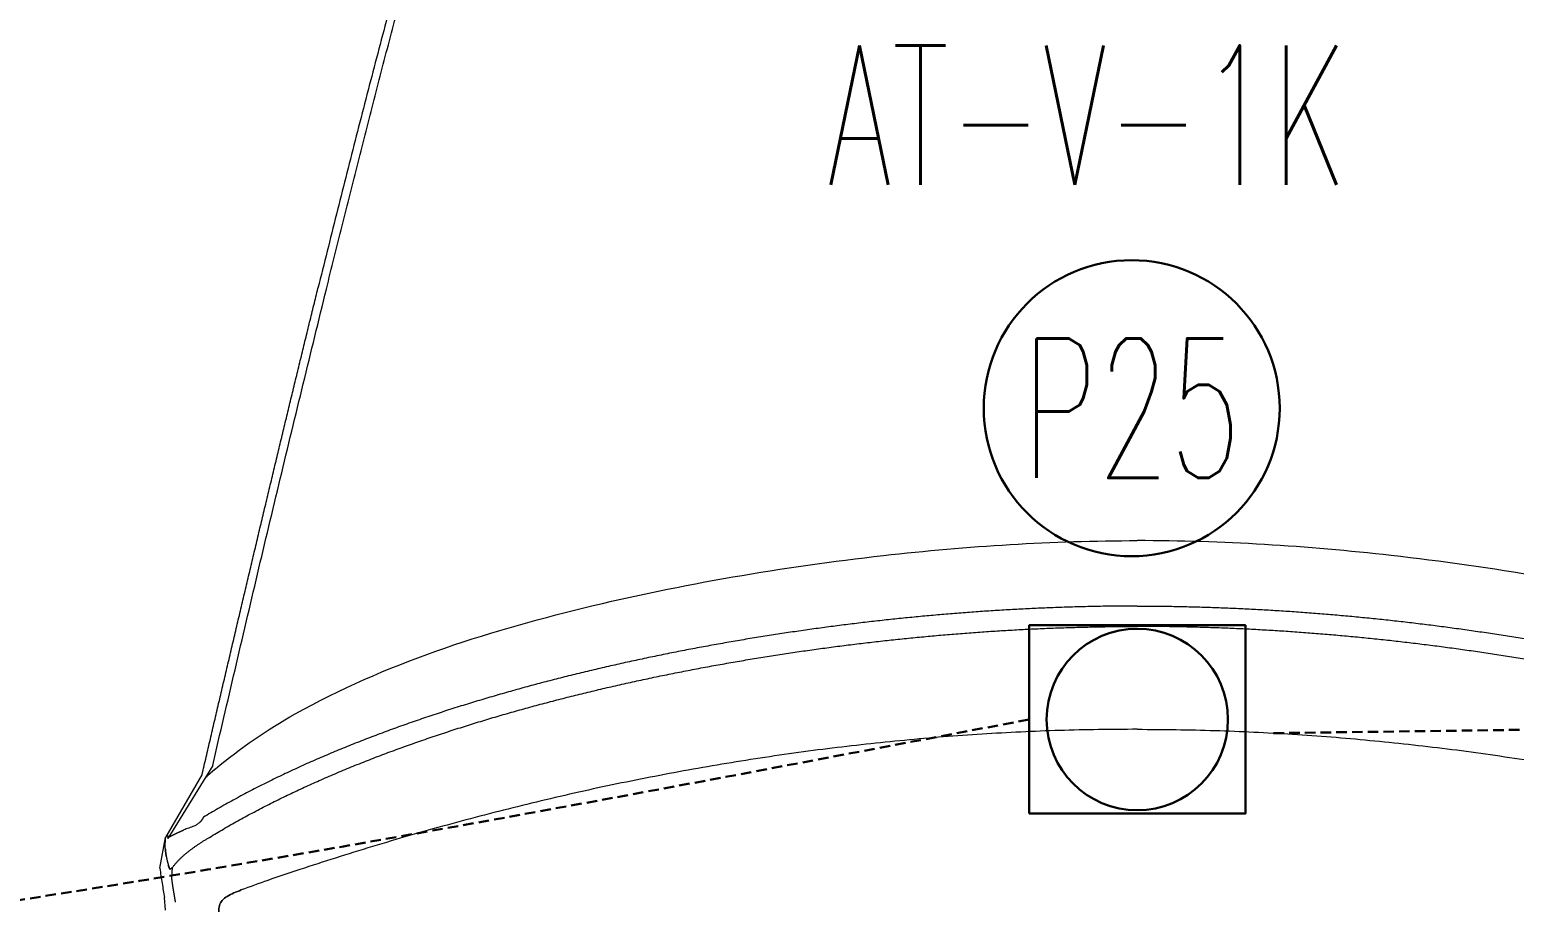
# Model space of a CAD drawing. Extents: x -1439 to 34962, y -872 to 8330.
# Drawn here: x 18180.3 to 18286.8, y 775.2 to 837.7 of the extents above; entities that cross this region are included whole.
import ezdxf
from ezdxf.enums import TextEntityAlignment as Align

# ---------------------------------------------------------------- set-up
doc = ezdxf.new("R2010")
doc.units = 0
doc.linetypes.add('HIDDEN', pattern=[0.375, 0.25, -0.125])
doc.layers.get('0').update_dxf_attribs({"color": 9, "lineweight": 9})
for name, color, linetype, lineweight in [('04', 9, 'Continuous', 9), ('E-KABLO', 7, 'Continuous', 30), ('E-KUVVET', 7, 'Continuous', 30), ('E-YAZI', 7, 'Continuous', 30)]:
    doc.layers.add(name, color=color, linetype=linetype, lineweight=lineweight)
doc.styles.add('E-YAZI', font='txttw.shx')

# ---------------------------------------------------------------- blocks, each defined once
blk = doc.blocks.new('p-araba-polo')
at = {"extrusion": (0, 0, -1)}
for p, q in [((1.033, 0.6629), (1.0852, 0.695)), ((1.0841, 0.6962), (1.0396, 0.6705)), ((1.1066, 0.7007), (1.0845, 0.6967)), ((1.1073, 0.6936), (1.1062, 0.6918)), ((1.1134, 0.6923), (1.1062, 0.6918)), ((1.1134, 0.6923), (1.1134, 0.6923)), ((1.1367, 0.6968), (1.1276, 0.6974))]:
    blk.add_line(p, q, dxfattribs=at)
for points, degree in [([(1.0847, 0.695), (1.0835, 0.6928), (1.0823, 0.6906), (1.0812, 0.6883), (1.0802, 0.686), (1.0792, 0.6836)], 5), ([(1.0819, 0.692), (1.0819, 0.692), (1.0819, 0.692), (1.0819, 0.6919)], 3), ([(1.0835, 0.6949), (1.0837, 0.6952), (1.0838, 0.6954), (1.0839, 0.6957), (1.084, 0.6959), (1.0841, 0.6962)], 5), ([(1.0852, 0.695), (1.0851, 0.695), (1.085, 0.695), (1.0849, 0.695), (1.0848, 0.695), (1.0846, 0.695)], 5), ([(1.0847, 0.695), (1.0849, 0.695), (1.085, 0.695), (1.0852, 0.695)], 3), ([(1.0856, 0.6968), (1.0855, 0.6968), (1.0854, 0.6968), (1.0853, 0.6968)], 3), ([(1.0895, 0.6969), (1.0887, 0.6969), (1.088, 0.6968), (1.0872, 0.6968), (1.0864, 0.6968), (1.0856, 0.6968)], 5), ([(1.0904, 0.6969), (1.0901, 0.6969), (1.0898, 0.6969), (1.0895, 0.6969)], 3), ([(1.093, 0.6968), (1.0935, 0.6968), (1.094, 0.6968), (1.0944, 0.6967), (1.0949, 0.6967), (1.0954, 0.6966)], 5), ([(1.0954, 0.6966), (1.0957, 0.6966), (1.0959, 0.6965), (1.0962, 0.6965), (1.0964, 0.6965), (1.0967, 0.6964)], 5), ([(1.0967, 0.6964), (1.0963, 0.6965), (1.0958, 0.6965), (1.0954, 0.6966)], 3), ([(1.0967, 0.6964), (1.0969, 0.6964), (1.0972, 0.6963), (1.0974, 0.6963), (1.0977, 0.6962), (1.0979, 0.6962)], 5), ([(1.0979, 0.6962), (1.0975, 0.6963), (1.0971, 0.6963), (1.0967, 0.6964)], 3), ([(1.0979, 0.6962), (1.0992, 0.696), (1.1005, 0.6957), (1.1018, 0.6955), (1.103, 0.6951), (1.1043, 0.6947)], 5), ([(1.1043, 0.6947), (1.1046, 0.6947), (1.1048, 0.6946), (1.1051, 0.6945), (1.1054, 0.6944), (1.1056, 0.6943)], 5), ([(1.1056, 0.6943), (1.1052, 0.6945), (1.1048, 0.6946), (1.1043, 0.6947)], 3), ([(1.1056, 0.6943), (1.1057, 0.6943), (1.1058, 0.6942), (1.1059, 0.6942), (1.1059, 0.6942), (1.106, 0.6942)], 5), ([(1.106, 0.6942), (1.1059, 0.6942), (1.1057, 0.6943), (1.1056, 0.6943)], 3), ([(1.106, 0.6942), (1.1063, 0.6941), (1.1065, 0.694), (1.1067, 0.6939), (1.107, 0.6938), (1.1073, 0.6936)], 5), ([(1.106, 0.6942), (1.106, 0.6942), (1.106, 0.6942), (1.106, 0.6942)], 3), ([(1.1062, 0.6922), (1.1062, 0.6921), (1.1062, 0.6921), (1.1062, 0.692), (1.1062, 0.692), (1.1062, 0.6919)], 5), ([(1.1062, 0.6922), (1.1062, 0.6921), (1.1062, 0.6921), (1.1062, 0.692), (1.1062, 0.692), (1.1062, 0.6919)], 5), ([(1.1062, 0.6919), (1.1062, 0.6919), (1.1062, 0.6919), (1.1062, 0.6919), (1.1062, 0.6919), (1.1062, 0.6919)], 5), ([(1.1062, 0.6919), (1.1062, 0.6919), (1.1062, 0.6919), (1.1062, 0.6919)], 3), ([(1.1073, 0.6936), (1.1073, 0.6935), (1.1074, 0.6935), (1.1074, 0.6934), (1.1074, 0.6934), (1.1075, 0.6933)], 5), ([(1.131, 0.6895), (1.1285, 0.6899), (1.126, 0.6904), (1.1235, 0.6908), (1.121, 0.6912), (1.1184, 0.6916), (1.1159, 0.6919), (1.1134, 0.6923)], 7), ([(1.0853, 0.6665), (1.0897, 0.6737), (1.0944, 0.6806), (1.0995, 0.687), (1.1062, 0.6918)], 4), ([(1.07, 0.6707), (1.07, 0.6707), (1.07, 0.6707), (1.07, 0.6707), (1.07, 0.6707), (1.07, 0.6707)], 5), ([(1.07, 0.6707), (1.07, 0.6707), (1.07, 0.6707), (1.07, 0.6707), (1.07, 0.6707), (1.07, 0.6707)], 5), ([(1.0701, 0.6696), (1.0708, 0.6699), (1.0714, 0.6703), (1.0721, 0.6707), (1.0728, 0.6713), (1.0733, 0.6717), (1.0739, 0.6723)], 6), ([(1.0396, 0.6705), (0.9891, 0.6588), (0.9388, 0.647), (0.8888, 0.6352), (0.839, 0.6234), (0.7894, 0.6115), (0.7401, 0.5995), (0.6909, 0.5874)], 7), ([(0.9187, 0), (0.9187, 0.0992), (0.9262, 0.1979), (0.9398, 0.2961), (0.9595, 0.3936), (0.9846, 0.4892), (1.0189, 0.5845), (1.0701, 0.6696)], 7), ([(1.0853, 0.6665), (1.0348, 0.5843), (0.9999, 0.4894), (0.9745, 0.3944), (0.9546, 0.2963), (0.9409, 0.1982), (0.9333, 0.099), (0.9333, 0)], 7), ([(1.0354, 0.6609), (1.0204, 0.6432), (1.0073, 0.6239), (0.996, 0.6037)], 3), ([(1.0419, 0.6684), (1.0406, 0.6669), (1.0392, 0.6654), (1.0379, 0.6639), (1.0366, 0.6624), (1.0354, 0.6609)], 5), ([(1.0354, 0.6609), (1.0366, 0.6624), (1.0379, 0.6639), (1.0392, 0.6654), (1.0406, 0.6669), (1.0419, 0.6684)], 5), ([(1.0412, 0.6668), (1.0411, 0.6669), (1.041, 0.667), (1.0408, 0.6672)], 3), ([(1.0412, 0.6668), (1.0411, 0.6668), (1.0411, 0.6669), (1.041, 0.667), (1.0409, 0.6671), (1.0408, 0.6672)], 5), ([(1.0418, 0.6684), (1.0419, 0.6684), (1.0419, 0.6684), (1.0419, 0.6684), (1.0419, 0.6684), (1.0419, 0.6684), (1.0419, 0.6684)], 6), ([(1.0419, 0.6684), (1.0419, 0.6684), (1.0419, 0.6684), (1.0419, 0.6684), (1.0419, 0.6684), (1.0419, 0.6684), (1.0419, 0.6684)], 6), ([(0.996, 0.6037), (0.96, 0.5393), (0.9375, 0.4684), (0.92, 0.3968)], 3), ([(0.9187, 0), (0.9187, -0.0992), (0.9262, -0.1979), (0.9398, -0.2961), (0.9595, -0.3936), (0.9846, -0.4892), (1.0189, -0.5845), (1.0701, -0.6696)], 7), ([(1.0853, -0.6665), (1.0348, -0.5843), (0.9999, -0.4894), (0.9745, -0.3944), (0.9546, -0.2963), (0.9409, -0.1982), (0.9333, -0.099), (0.9333, 0)], 7)]:
    blk.add_open_spline(points, degree=degree)
for points, degree, knots in [([(1.0835, 0.6949), (1.0835, 0.6949), (1.0835, 0.6949), (1.0835, 0.6949), (1.0835, 0.6949), (1.0835, 0.6949), (1.0835, 0.6949), (1.0835, 0.6949), (1.0835, 0.6949), (1.0835, 0.6949), (1.0835, 0.6949)], 5, [0, 0, 0, 0, 0, 0, 1, 1, 1, 1, 1, 1.000001, 1.000001, 1.000001, 1.000001, 1.000001, 1.000001]), ([(1.0853, 0.6968), (1.0851, 0.6968), (1.0847, 0.6968), (1.0844, 0.6966), (1.0841, 0.6965), (1.0841, 0.6963), (1.0841, 0.6962)], 3, [0, 0, 0, 0, 0.226641, 0.489612, 0.73866, 1, 1, 1, 1]), ([(1.093, 0.6968), (1.0925, 0.6969), (1.0916, 0.6969), (1.0908, 0.6969), (1.0904, 0.6969)], 3, [0, 0, 0, 0, 0.627101, 1, 1, 1, 1]), ([(1.0954, 0.6966), (1.095, 0.6967), (1.0942, 0.6968), (1.0934, 0.6968), (1.093, 0.6968)], 3, [0, 0, 0, 0, 0.505636, 1, 1, 1, 1]), ([(1.1073, 0.6936), (1.1072, 0.6936), (1.107, 0.6938), (1.1066, 0.6939), (1.1062, 0.6941), (1.106, 0.6942)], 3, [0, 0, 0, 0, 0.23445, 0.472231, 1, 1, 1, 1]), ([(1.1066, 0.7007), (1.1085, 0.7005), (1.1121, 0.7001), (1.1174, 0.6992), (1.1226, 0.6983), (1.1259, 0.6977), (1.1276, 0.6974)], 3, [0, 0, 0, 0, 0.249853, 0.499728, 0.749768, 1, 1, 1, 1]), ([(1.1075, 0.6933), (1.1074, 0.6934), (1.1074, 0.6935), (1.1073, 0.6935), (1.1073, 0.6936)], 3, [0, 0, 0, 0, 0.501057, 1, 1, 1, 1]), ([(1.0764, 0.6763), (1.0769, 0.6775), (1.0778, 0.68), (1.0787, 0.6824), (1.0792, 0.6836)], 3, [0, 0, 0, 0, 0.511036, 1, 1, 1, 1]), ([(1.0739, 0.6723), (1.0744, 0.6729), (1.0755, 0.6741), (1.0761, 0.6756), (1.0764, 0.6763)], 3, [0, 0, 0, 0, 0.499911, 1, 1, 1, 1]), ([(1.033, 0.6629), (1.0101, 0.6576), (0.9644, 0.6469), (0.8959, 0.6308), (0.8275, 0.6145), (0.7594, 0.598), (0.7142, 0.5869), (0.6916, 0.5814)], 3, [0, 0, 0, 0, 0.200074, 0.400125, 0.600159, 0.800117, 1, 1, 1, 1]), ([(1.1426, 0.6577), (1.141, 0.658), (1.1379, 0.6585), (1.1335, 0.6585), (1.1295, 0.6564), (1.1265, 0.6525), (1.1242, 0.6477), (1.1229, 0.6442), (1.1222, 0.6424)], 3, [0, 0, 0, 0, 0.19548, 0.351811, 0.493077, 0.645392, 0.816793, 1, 1, 1, 1]), ([(1.1222, 0.6424), (1.1229, 0.6442), (1.1242, 0.6477), (1.1265, 0.6525), (1.1295, 0.6564), (1.1335, 0.6585), (1.1379, 0.6585), (1.141, 0.658), (1.1426, 0.6577)], 3, [0, 0, 0, 0, 0.183207, 0.354608, 0.506923, 0.648189, 0.80452, 1, 1, 1, 1]), ([(1.0993, 0.5749), (1.102, 0.5834), (1.1072, 0.5996), (1.1147, 0.6221), (1.1199, 0.6361), (1.1222, 0.6424)], 3, [0, 0, 0, 0, 0.374907, 0.71679, 1, 1, 1, 1]), ([(0.3769, 0.5048), (0.3854, 0.5073), (0.4025, 0.5121), (0.4283, 0.5193), (0.4542, 0.5264), (0.4802, 0.5334), (0.5063, 0.5403), (0.5325, 0.5472), (0.5587, 0.554), (0.5851, 0.5608), (0.6115, 0.5675), (0.6379, 0.5742), (0.6644, 0.5808), (0.6821, 0.5852), (0.6909, 0.5874)], 3, [0, 0, 0, 0, 0.083342, 0.166682, 0.25, 0.333306, 0.416615, 0.499936, 0.583268, 0.666606, 0.749946, 0.83329, 0.916643, 1, 1, 1, 1]), ([(0.6916, 0.5814), (0.6764, 0.5776), (0.6461, 0.5701), (0.6008, 0.5587), (0.5557, 0.5472), (0.5107, 0.5355), (0.4661, 0.5235), (0.4216, 0.5114), (0.3923, 0.5031), (0.3777, 0.4989)], 3, [0, 0, 0, 0, 0.142912, 0.285805, 0.428682, 0.57154, 0.714362, 0.857157, 1, 1, 1, 1]), ([(1.007, 0), (1.0071, 0.0093), (1.0072, 0.0278), (1.0078, 0.0557), (1.0089, 0.0835), (1.0105, 0.1113), (1.0124, 0.1391), (1.0149, 0.1668), (1.0177, 0.1945), (1.0209, 0.2221), (1.0246, 0.2497), (1.0287, 0.2773), (1.0332, 0.3047), (1.0381, 0.3322), (1.0434, 0.3595), (1.049, 0.3867), (1.0551, 0.4139), (1.0616, 0.441), (1.0684, 0.468), (1.0756, 0.4949), (1.0831, 0.5217), (1.091, 0.5484), (1.0965, 0.5661), (1.0993, 0.5749)], 3, [0, 0, 0, 0, 0.047619, 0.095238, 0.142857, 0.190476, 0.238095, 0.285714, 0.333333, 0.380952, 0.428571, 0.47619, 0.523809, 0.571428, 0.619047, 0.666666, 0.714285, 0.761904, 0.809523, 0.857143, 0.904762, 0.952381, 1, 1, 1, 1]), ([(0.92, 0.3968), (0.9028, 0.3261), (0.8804, 0.1943), (0.8718, 0.0608), (0.8718, 0)], 3, [0, 0, 0, 0, 0.54461, 1, 1, 1, 1]), ([(0.92, -0.3968), (0.9028, -0.3261), (0.8804, -0.1943), (0.8718, -0.0608), (0.8718, 0)], 3, [0, 0, 0, 0, 0.54461, 1, 1, 1, 1]), ([(1.007, 0), (1.0071, -0.0093), (1.0072, -0.0278), (1.0078, -0.0557), (1.0089, -0.0835), (1.0105, -0.1113), (1.0124, -0.1391), (1.0149, -0.1668), (1.0177, -0.1945), (1.0209, -0.2221), (1.0246, -0.2497), (1.0287, -0.2773), (1.0332, -0.3047), (1.0381, -0.3322), (1.0434, -0.3595), (1.049, -0.3867), (1.0551, -0.4139), (1.0616, -0.441), (1.0684, -0.468), (1.0756, -0.4949), (1.0831, -0.5217), (1.091, -0.5484), (1.0965, -0.5661), (1.0993, -0.5749)], 3, [0, 0, 0, 0, 0.047619, 0.095238, 0.142857, 0.190476, 0.238095, 0.285714, 0.333333, 0.380952, 0.428571, 0.47619, 0.523809, 0.571428, 0.619047, 0.666666, 0.714285, 0.761904, 0.809523, 0.857143, 0.904762, 0.952381, 1, 1, 1, 1])]:
    blk.add_open_spline(points, degree=degree, knots=knots)
blk = doc.blocks.new('E-YER DOSEME BUATI')
at = {"layer": 'E-KUVVET', "color": 6}
blk.add_lwpolyline([(-7.75, 6.75), (7.75, 6.75), (7.75, -6.75), (-7.75, -6.75)], close=True, dxfattribs=at)
blk.add_circle((0, 0), 6.5, dxfattribs=at)

msp = doc.modelspace()

# ---------------------------------------------------------------- linework, layer by layer
at = {"layer": 'E-KABLO', "color": 7, "linetype": 'Continuous'}
msp.add_circle((18259.33, 810.58), 10.61, dxfattribs=at)
at = {"layer": 'E-KABLO', "color": 6, "linetype": 'HIDDEN', "ltscale": 3}
for points in [[(17914.69, 870.45), (17973.04, 802.84), (18251.98, 788.27)], [(18269.5, 787.29), (18466.88, 789.09), (18663.09, 787.39)]]:
    msp.add_spline(points, degree=3, dxfattribs=at)

# ---------------------------------------------------------------- block references
at = {"layer": '04', "xscale": -100, "yscale": 100, "zscale": 100, "rotation": 90}
msp.add_blockref('p-araba-polo', (18259.73, 888.27), dxfattribs=at)
at = {"layer": 'E-KUVVET', "xscale": -1, "rotation": 180}
msp.add_blockref('E-YER DOSEME BUATI', (18259.73, 788.27), dxfattribs=at)

# ---------------------------------------------------------------- texts
at = {"layer": 'E-KABLO', "color": 3, "linetype": 'Continuous', "style": 'E-YAZI', "width": 0.6}
msp.add_text('P25', height=10, dxfattribs=at).set_placement((18259.33, 810.58), align=Align.MIDDLE_CENTER)
at = {"layer": 'E-YAZI', "color": 3, "style": 'E-YAZI', "width": 0.6}
msp.add_text('AT-V-1K', height=10, dxfattribs=at).set_placement((18237.5, 826.58))

doc.saveas('drawing.dxf')
